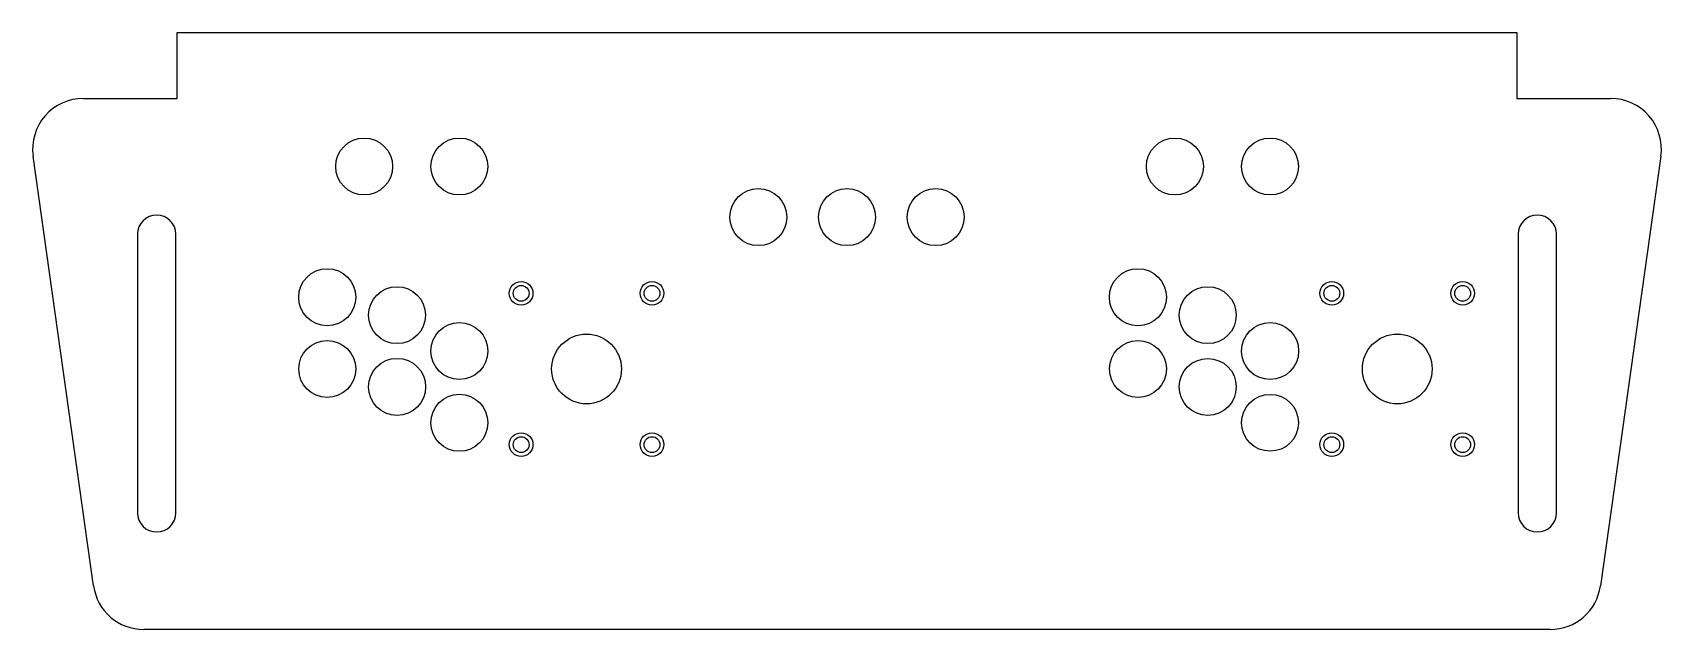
# Model space of a CAD drawing. Header units: inches. Extents: x -16.1 to 16.1, y -5.9 to 5.9.
import ezdxf

# ---------------------------------------------------------------- set-up
doc = ezdxf.new("R2010")
doc.units = ezdxf.units.IN
doc.header["$MEASUREMENT"] = 0

msp = doc.modelspace()

# ---------------------------------------------------------------- linework, layer by layer
at = {"color": 7, "linetype": 'Continuous', "lineweight": 25}
for p, q in [((-13.219, 4.593), (-13.219, 5.895)), ((-13.219, 5.895), (13.219, 5.895)), ((13.219, 5.895), (13.219, 4.593)), ((-15.073, 4.593), (-13.219, 4.593)), ((13.219, 4.593), (15.073, 4.593)), ((-14.871, -5.034), (-16.064, 3.454)), ((16.064, 3.454), (14.871, -5.034)), ((-14.005, 1.91), (-14.005, -3.59)), ((-13.245, -3.59), (-13.245, 1.91)), ((13.245, 1.91), (13.245, -3.59)), ((14.005, -3.59), (14.005, 1.91)), ((13.88, -5.895), (-13.88, -5.895))]:
    msp.add_line(p, q, dxfattribs=at)
for centre, radius in [((-9.529, 3.25), 0.562), ((-7.65, 3.25), 0.562), ((6.471, 3.25), 0.562), ((8.35, 3.25), 0.562), ((-1.75, 2.25), 0.563), ((0, 2.25), 0.563), ((1.75, 2.25), 0.563), ((-10.258, 0.667), 0.563), ((-6.432, 0.744), 0.234), ((-3.849, 0.744), 0.234), ((5.742, 0.667), 0.563), ((9.568, 0.744), 0.234), ((12.151, 0.744), 0.234), ((-8.88, 0.313), 0.562), ((-6.432, 0.744), 0.156), ((-3.849, 0.744), 0.156), ((7.12, 0.313), 0.562), ((9.568, 0.744), 0.156), ((12.151, 0.744), 0.156), ((-7.65, -0.396), 0.563), ((8.35, -0.396), 0.563), ((-10.258, -0.75), 0.562), ((-5.14, -0.75), 0.689), ((5.742, -0.75), 0.562), ((10.86, -0.75), 0.689), ((-8.88, -1.104), 0.563), ((7.12, -1.104), 0.562), ((-7.65, -1.813), 0.563), ((8.35, -1.813), 0.562), ((-6.432, -2.244), 0.234), ((-6.432, -2.244), 0.156), ((-3.849, -2.244), 0.234), ((-3.849, -2.244), 0.156), ((9.568, -2.244), 0.234), ((9.568, -2.244), 0.156), ((12.151, -2.244), 0.234), ((12.151, -2.244), 0.156)]:
    msp.add_circle(centre, radius, dxfattribs=at)
for centre, radius, start, end in [((-15.073, 3.593), 1, 90, 188), ((15.073, 3.593), 1, 352, 90), ((-13.625, 1.91), 0.38, 360, 180), ((13.625, 1.91), 0.38, 0, 180), ((-13.625, -3.59), 0.38, 180, 0), ((13.625, -3.59), 0.38, 180, 0), ((-13.88, -4.895), 1, 188, 270), ((13.88, -4.895), 1, 270, 352)]:
    msp.add_arc(centre, radius, start, end, dxfattribs=at)

doc.saveas('drawing.dxf')
